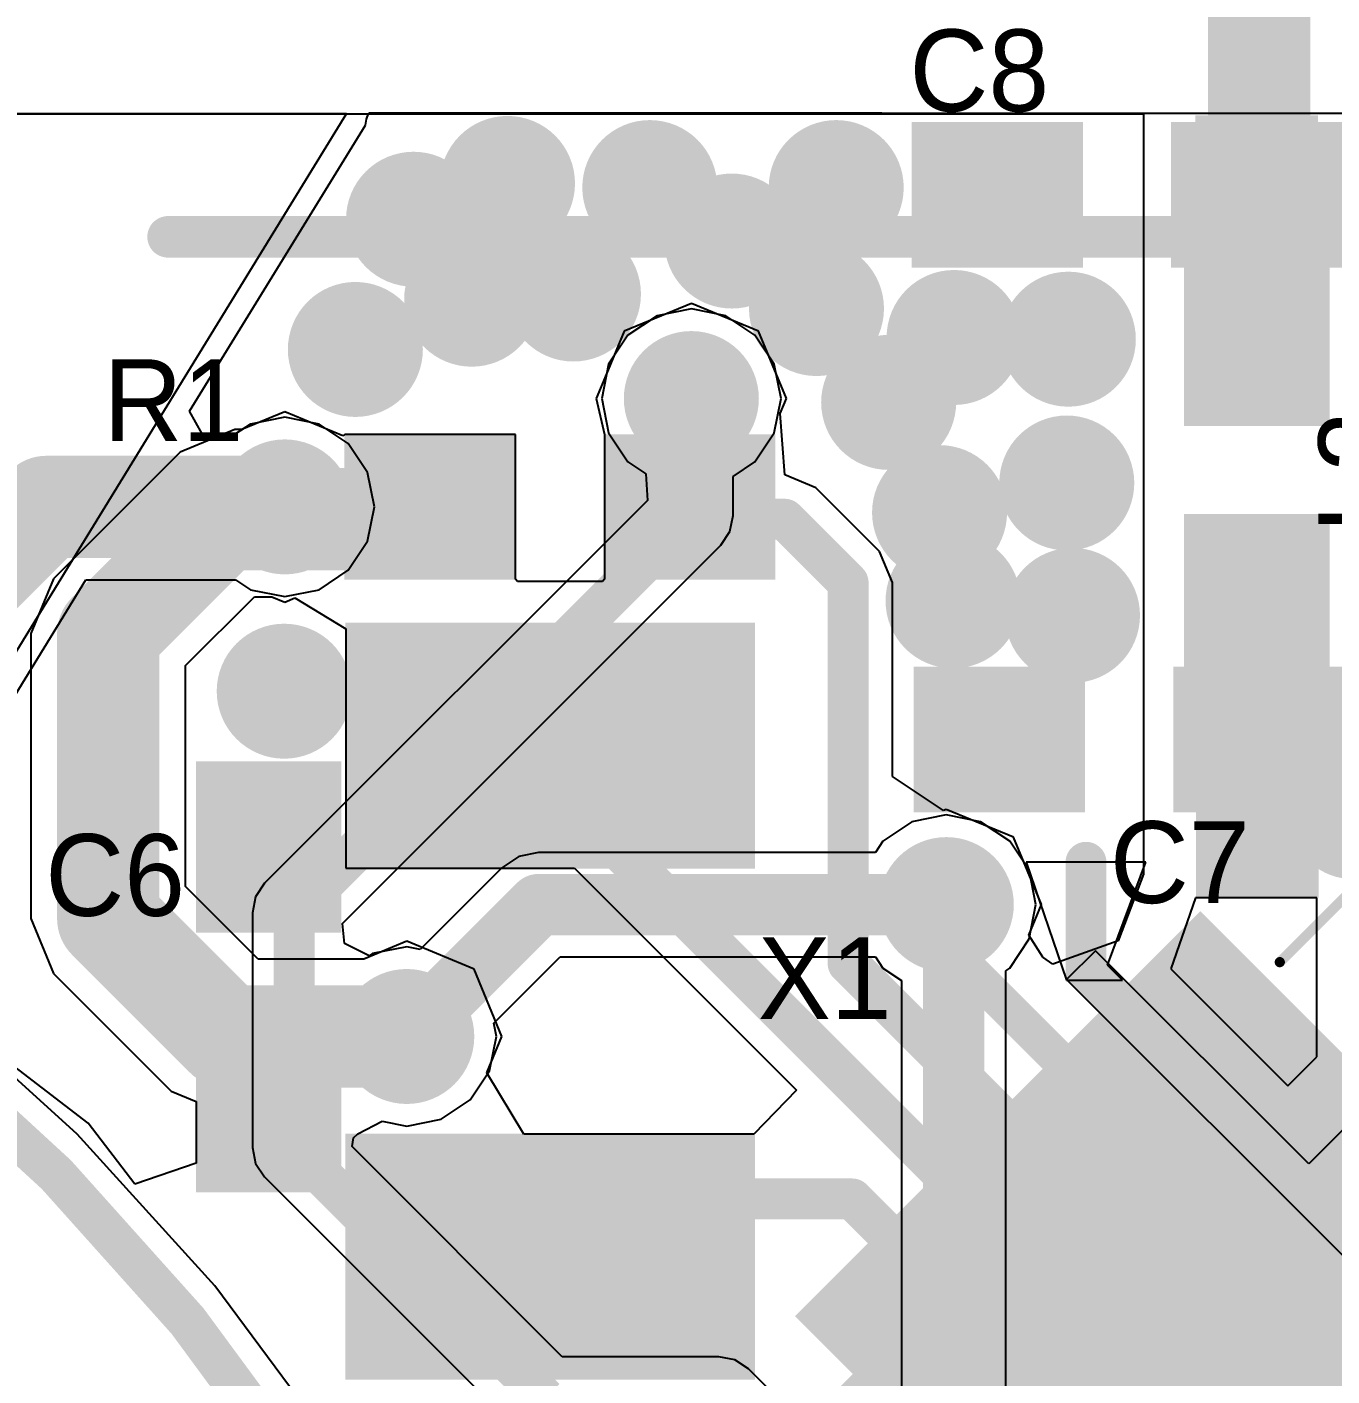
# Model space of a CAD drawing. Header units: millimetres. Extents: x 60.9 to 81, y 34.2 to 64.9.
# Drawn here: x 67.74 to 74.12, y 51.56 to 58.16 of the extents above; entities that cross this region are included whole.
import ezdxf

# ---------------------------------------------------------------- set-up
doc = ezdxf.new("R2010")
doc.units = ezdxf.units.MM
for name, color, linetype in [('BottomLayer', 5, 'Continuous'), ('BottomSolder', 6, 'Continuous'), ('KeepOutLayer', 6, 'Continuous'), ('Mechanical16', 56, 'Continuous'), ('MultiLayer', 9, 'Continuous'), ('TopLayer', 1, 'Continuous'), ('TopOverlay', 2, 'Continuous'), ('TopPaste', 8, 'Continuous'), ('TopSolder', 216, 'Continuous'), ('ViaHoleLayer', 16, 'Continuous')]:
    doc.layers.add(name, color=color, linetype=linetype)

# ---------------------------------------------------------------- blocks, each defined once
blk = doc.blocks.new('ANTEN_2_4_1_1')
at = {"layer": 'TopLayer'}
for points in [[(-1.9, 0), (-1.4, 0), (-1.9, 5.15), (-1.4, 5.15)], [(-1.5, 0.075), (-1.5, 0.325), (-1.8, 0.075), (-1.8, 0.325)]]:
    blk.add_solid(points, dxfattribs=at)
at = {"layer": 'TopPaste'}
blk.add_solid([(-1.5, 0.075), (-1.5, 0.325), (-1.8, 0.075), (-1.8, 0.325)], dxfattribs=at)
at = {"layer": 'TopSolder'}
blk.add_solid([(-1.3984, -0.0266), (-1.3984, 0.4266), (-1.9016, -0.0266), (-1.9016, 0.4266)], dxfattribs=at)
blk = doc.blocks.new('C_______CM7V_T1A_6')
at = {"layer": 'TopLayer'}
for points in [[(-1.75, -0.9002), (-0.75, -0.9002), (-1.75, 0.8998), (-0.75, 0.8998)], [(0.75, -0.9002), (1.75, -0.9002), (0.75, 0.8998), (1.75, 0.8998)]]:
    blk.add_solid(points, dxfattribs=at)
at = {"layer": 'TopPaste'}
for points in [[(-1.75, -0.9002), (-0.75, -0.9002), (-1.75, 0.8998), (-0.75, 0.8998)], [(0.75, -0.9002), (1.75, -0.9002), (0.75, 0.8998), (1.75, 0.8998)]]:
    blk.add_solid(points, dxfattribs=at)
at = {"layer": 'TopSolder'}
for points in [[(-1.8516, -1.0018), (-0.6484, -1.0018), (-1.8516, 1.0014), (-0.6484, 1.0014)], [(0.6484, -1.0018), (1.8516, -1.0018), (0.6484, 1.0014), (1.8516, 1.0014)]]:
    blk.add_solid(points, dxfattribs=at)
blk = doc.blocks.new('0402_7')
at = {"layer": 'TopLayer'}
for points in [[(-0.9525, -0.254), (-0.3175, -0.254), (-0.9525, 0.254), (-0.3175, 0.254)], [(0.3175, -0.254), (0.9525, -0.254), (0.3175, 0.254), (0.9525, 0.254)]]:
    blk.add_solid(points, dxfattribs=at)
at = {"layer": 'TopPaste'}
for points in [[(-0.9525, -0.254), (-0.3175, -0.254), (-0.9525, 0.254), (-0.3175, 0.254)], [(0.3175, -0.254), (0.9525, -0.254), (0.3175, 0.254), (0.9525, 0.254)]]:
    blk.add_solid(points, dxfattribs=at)
at = {"layer": 'TopSolder'}
for points in [[(-1.0541, -0.3556), (-0.2159, -0.3556), (-1.0541, 0.3556), (-0.2159, 0.3556)], [(0.2159, -0.3556), (1.0541, -0.3556), (0.2159, 0.3556), (1.0541, 0.3556)]]:
    blk.add_solid(points, dxfattribs=at)
blk = doc.blocks.new('0402_8')
at = {"layer": 'TopLayer'}
for points in [[(-0.9525, -0.254), (-0.3175, -0.254), (-0.9525, 0.254), (-0.3175, 0.254)], [(0.3175, -0.254), (0.9525, -0.254), (0.3175, 0.254), (0.9525, 0.254)]]:
    blk.add_solid(points, dxfattribs=at)
at = {"layer": 'TopPaste'}
for points in [[(-0.9525, -0.254), (-0.3175, -0.254), (-0.9525, 0.254), (-0.3175, 0.254)], [(0.3175, -0.254), (0.9525, -0.254), (0.3175, 0.254), (0.9525, 0.254)]]:
    blk.add_solid(points, dxfattribs=at)
at = {"layer": 'TopSolder'}
for points in [[(-1.0541, -0.3556), (-0.2159, -0.3556), (-1.0541, 0.3556), (-0.2159, 0.3556)], [(0.2159, -0.3556), (1.0541, -0.3556), (0.2159, 0.3556), (1.0541, 0.3556)]]:
    blk.add_solid(points, dxfattribs=at)
blk = doc.blocks.new('0402_11')
at = {"layer": 'TopLayer'}
for points in [[(-0.9525, -0.254), (-0.3175, -0.254), (-0.9525, 0.254), (-0.3175, 0.254)], [(0.3175, -0.254), (0.9525, -0.254), (0.3175, 0.254), (0.9525, 0.254)]]:
    blk.add_solid(points, dxfattribs=at)
at = {"layer": 'TopPaste'}
for points in [[(-0.9525, -0.254), (-0.3175, -0.254), (-0.9525, 0.254), (-0.3175, 0.254)], [(0.3175, -0.254), (0.9525, -0.254), (0.3175, 0.254), (0.9525, 0.254)]]:
    blk.add_solid(points, dxfattribs=at)
at = {"layer": 'TopSolder'}
for points in [[(-1.0541, -0.3556), (-0.2159, -0.3556), (-1.0541, 0.3556), (-0.2159, 0.3556)], [(0.2159, -0.3556), (1.0541, -0.3556), (0.2159, 0.3556), (1.0541, 0.3556)]]:
    blk.add_solid(points, dxfattribs=at)
blk = doc.blocks.new('EM9304V01_QFN28_4X4_17')
at = {"layer": 'TopLayer'}
for points in [[(-1.55, 1.1), (-1.55, 1.3), (-2.35, 1.1), (-2.35, 1.3)], [(-1.2, -1.2), (1.2, -1.2), (-1.2, 1.2), (1.2, 1.2)], [(-1.55, 0.7), (-1.55, 0.9), (-2.35, 0.7), (-2.35, 0.9)], [(-1.55, 0.3), (-1.55, 0.5), (-2.35, 0.3), (-2.35, 0.5)], [(-1.55, -0.1), (-1.55, 0.1), (-2.35, -0.1), (-2.35, 0.1)], [(-1.55, -0.5), (-1.55, -0.3), (-2.35, -0.5), (-2.35, -0.3)], [(-1.55, -0.9), (-1.55, -0.7), (-2.35, -0.9), (-2.35, -0.7)], [(-1.55, -1.3), (-1.55, -1.1), (-2.35, -1.3), (-2.35, -1.1)]]:
    blk.add_solid(points, dxfattribs=at)
at = {"layer": 'TopOverlay'}
for points, const_width in [([(-2.2, 2.25, 1), (-2.3, 2.25, 1)], 0.5), ([(-2.425, 2.25, 1), (-2.175, 2.25, 1)], 0.25), ([(-2.325, 2.25, 1), (-2.075, 2.25, 1)], 0.25), ([(-2.0125, 1.5001, 1), (-1.9875, 1.5001, 1)], 0.025)]:
    blk.add_lwpolyline(points, format="xyb", close=True, dxfattribs=dict(at, const_width=const_width))
at = {"layer": 'TopOverlay', "const_width": 0.05}
blk.add_lwpolyline([(-2, 1.5001), (-2, 2)], dxfattribs=at)
at = {"layer": 'TopPaste'}
for points in [[(-1.55, 1.1), (-1.55, 1.3), (-2.35, 1.1), (-2.35, 1.3)], [(-1.2, -1.2), (1.2, -1.2), (-1.2, 1.2), (1.2, 1.2)], [(-1.55, 0.7), (-1.55, 0.9), (-2.35, 0.7), (-2.35, 0.9)], [(-1.55, 0.3), (-1.55, 0.5), (-2.35, 0.3), (-2.35, 0.5)], [(-1.55, -0.1), (-1.55, 0.1), (-2.35, -0.1), (-2.35, 0.1)], [(-1.55, -0.5), (-1.55, -0.3), (-2.35, -0.5), (-2.35, -0.3)], [(-1.55, -0.9), (-1.55, -0.7), (-2.35, -0.9), (-2.35, -0.7)], [(-1.55, -1.3), (-1.55, -1.1), (-2.35, -1.3), (-2.35, -1.1)]]:
    blk.add_solid(points, dxfattribs=at)
at = {"layer": 'TopSolder'}
for points in [[(-1.4484, 0.9984), (-1.4484, 1.4016), (-2.4516, 0.9984), (-2.4516, 1.4016)], [(-1.45, -1.45), (1.45, -1.45), (-1.45, 1.45), (1.45, 1.45)], [(-1.3016, -1.3016), (1.3016, -1.3016), (-1.3016, 1.3016), (1.3016, 1.3016)], [(-1.4484, 0.5984), (-1.4484, 1.0016), (-2.4516, 0.5984), (-2.4516, 1.0016)], [(-1.4484, 0.1984), (-1.4484, 0.6016), (-2.4516, 0.1984), (-2.4516, 0.6016)], [(-1.4484, -0.2016), (-1.4484, 0.2016), (-2.4516, -0.2016), (-2.4516, 0.2016)], [(-1.4484, -0.6016), (-1.4484, -0.1984), (-2.4516, -0.6016), (-2.4516, -0.1984)], [(-1.4484, -1.0016), (-1.4484, -0.5984), (-2.4516, -1.0016), (-2.4516, -0.5984)], [(-1.4484, -1.4016), (-1.4484, -0.9984), (-2.4516, -1.4016), (-2.4516, -0.9984)]]:
    blk.add_solid(points, dxfattribs=at)
blk = doc.blocks.new('0402_22')
at = {"layer": 'TopLayer'}
for points in [[(-0.9525, -0.254), (-0.3175, -0.254), (-0.9525, 0.254), (-0.3175, 0.254)], [(0.3175, -0.254), (0.9525, -0.254), (0.3175, 0.254), (0.9525, 0.254)]]:
    blk.add_solid(points, dxfattribs=at)
at = {"layer": 'TopPaste'}
for points in [[(-0.9525, -0.254), (-0.3175, -0.254), (-0.9525, 0.254), (-0.3175, 0.254)], [(0.3175, -0.254), (0.9525, -0.254), (0.3175, 0.254), (0.9525, 0.254)]]:
    blk.add_solid(points, dxfattribs=at)
at = {"layer": 'TopSolder'}
for points in [[(-1.0541, -0.3556), (-0.2159, -0.3556), (-1.0541, 0.3556), (-0.2159, 0.3556)], [(0.2159, -0.3556), (1.0541, -0.3556), (0.2159, 0.3556), (1.0541, 0.3556)]]:
    blk.add_solid(points, dxfattribs=at)
blk = doc.blocks.new('0402_25')
at = {"layer": 'TopLayer'}
for points in [[(-0.9525, -0.254), (-0.3175, -0.254), (-0.9525, 0.254), (-0.3175, 0.254)], [(0.3175, -0.254), (0.9525, -0.254), (0.3175, 0.254), (0.9525, 0.254)]]:
    blk.add_solid(points, dxfattribs=at)
at = {"layer": 'TopPaste'}
for points in [[(-0.9525, -0.254), (-0.3175, -0.254), (-0.9525, 0.254), (-0.3175, 0.254)], [(0.3175, -0.254), (0.9525, -0.254), (0.3175, 0.254), (0.9525, 0.254)]]:
    blk.add_solid(points, dxfattribs=at)
at = {"layer": 'TopSolder'}
for points in [[(-1.0541, -0.3556), (-0.2159, -0.3556), (-1.0541, 0.3556), (-0.2159, 0.3556)], [(0.2159, -0.3556), (1.0541, -0.3556), (0.2159, 0.3556), (1.0541, 0.3556)]]:
    blk.add_solid(points, dxfattribs=at)

msp = doc.modelspace()

# ---------------------------------------------------------------- linework, layer by layer
at = {"layer": 'BottomLayer'}
for p, q in [((66.5123, 57.7377), (69.2987, 57.7377)), ((69.2987, 57.7377), (66.7688, 53.6191)), ((68.5308, 56.2807), (69.3909, 57.681)), ((69.3909, 57.681), (69.3956, 57.7103)), ((69.3956, 57.7103), (69.4069, 57.7377)), ((69.4069, 57.7377), (69.4091, 57.7409)), ((69.4091, 57.7409), (70.5052, 57.7409)), ((70.5052, 57.7409), (70.6652, 57.7409)), ((70.6652, 57.7409), (71.6685, 57.7406)), ((71.6685, 57.7406), (71.9175, 57.7406)), ((71.9175, 57.7406), (72.5017, 57.7384)), ((72.5017, 57.7384), (79.9396, 57.7384)), ((70.9853, 56.7815), (70.8174, 56.7481)), ((71.1532, 56.7481), (70.9853, 56.7815)), ((70.8174, 56.7481), (70.6751, 56.6531)), ((71.2955, 56.6531), (71.1532, 56.7481)), ((70.6751, 56.6531), (70.5801, 56.5108)), ((71.3905, 56.5108), (71.2955, 56.6531)), ((70.5801, 56.5108), (70.5467, 56.3429)), ((71.4239, 56.3429), (71.3905, 56.5108)), ((70.5467, 56.3429), (70.5801, 56.175)), ((71.3905, 56.175), (71.4239, 56.3429)), ((68.5928, 56.1699), (68.5308, 56.2807)), ((68.9965, 56.2516), (68.8286, 56.2183)), ((69.1643, 56.2183), (68.9965, 56.2516)), ((68.7562, 56.1699), (68.5928, 56.1699)), ((68.8286, 56.2183), (68.7562, 56.1699)), ((69.3066, 56.1232), (69.1643, 56.2183)), ((70.5801, 56.175), (70.6751, 56.0327)), ((71.2955, 56.0327), (71.3905, 56.175)), ((69.4017, 55.9809), (69.3066, 56.1232)), ((70.6751, 56.0327), (70.7627, 55.9742)), ((71.1892, 55.9618), (71.2955, 56.0327)), ((69.4351, 55.813), (69.4017, 55.9809)), ((70.7627, 55.9742), (70.7707, 55.8443)), ((71.1892, 55.7705), (71.1892, 55.9618)), ((70.7707, 55.8443), (68.898, 53.9716)), ((69.4017, 55.6452), (69.4351, 55.813)), ((71.1737, 55.6925), (71.1892, 55.7705)), ((69.3066, 55.5029), (69.4017, 55.6452)), ((71.1295, 55.6263), (71.1737, 55.6925)), ((69.2782, 53.7751), (71.1295, 55.6263)), ((71.1295, 55.6263), (71.1295, 55.6263)), ((69.1643, 55.4078), (69.3066, 55.5029)), ((66.9183, 53.6556), (68.0243, 55.4562)), ((68.0243, 55.4562), (68.7562, 55.4562)), ((68.7562, 55.4562), (68.8286, 55.4078)), ((68.8286, 55.4078), (68.9965, 55.3744)), ((68.9965, 55.3744), (69.1643, 55.4078)), ((72.0646, 54.2726), (71.9223, 54.1775)), ((72.2324, 54.306), (72.0646, 54.2726)), ((72.4003, 54.2726), (72.2324, 54.306)), ((72.5426, 54.1775), (72.4003, 54.2726)), ((70.2385, 54.1223), (70.141, 54.1029)), ((71.8853, 54.1223), (70.2385, 54.1223)), ((71.9223, 54.1775), (71.8853, 54.1223)), ((72.6377, 54.0352), (72.5426, 54.1775)), ((70.141, 54.1029), (70.0583, 54.0476)), ((70.0583, 54.0476), (69.6586, 53.6479)), ((72.6711, 53.8674), (72.6377, 54.0352)), ((68.898, 53.9716), (68.8538, 53.9054)), ((68.8538, 53.9054), (68.8383, 53.8274)), ((72.6377, 53.6995), (72.6711, 53.8674)), ((68.8383, 53.8274), (68.8383, 52.6792)), ((69.2885, 53.6771), (69.2782, 53.7751)), ((69.4099, 53.617), (69.2885, 53.6771)), ((69.5934, 53.6608), (69.4255, 53.6275)), ((69.6586, 53.6479), (69.5934, 53.6608)), ((72.5426, 53.5572), (72.6377, 53.6995)), ((69.4255, 53.6275), (69.4099, 53.617)), ((70.019, 53.2874), (70.3441, 53.6125)), ((70.3441, 53.6125), (71.8853, 53.6125)), ((71.8853, 53.6125), (71.9223, 53.5572)), ((71.9223, 53.5572), (72.013, 53.4966)), ((72.5228, 53.544), (72.5426, 53.5572)), ((72.5228, 50.991), (72.5228, 53.544)), ((72.013, 53.4966), (72.013, 51.0267)), ((67.9817, 52.7447), (67.2391, 53.4177)), ((70.032, 53.2222), (70.019, 53.2874)), ((69.9986, 53.0544), (70.032, 53.2222)), ((69.9035, 52.9121), (69.9986, 53.0544)), ((69.7612, 52.817), (69.9035, 52.9121)), ((69.3537, 52.7464), (69.4735, 52.8074)), ((69.4735, 52.8074), (69.5934, 52.7836)), ((69.5934, 52.7836), (69.7612, 52.817)), ((68.6547, 52.0021), (67.9817, 52.7447)), ((69.333, 52.726), (69.3537, 52.7464)), ((68.8383, 52.6792), (68.8538, 52.6012)), ((69.3266, 52.6832), (69.333, 52.726)), ((70.354, 51.6558), (69.3266, 52.6832)), ((68.8538, 52.6012), (68.898, 52.535)), ((68.898, 52.535), (70.1254, 51.3076)), ((69.2517, 51.1972), (68.6547, 52.0021)), ((71.1199, 51.6558), (70.354, 51.6558)), ((71.1979, 51.6402), (71.1199, 51.6558)), ((71.2641, 51.596), (71.1979, 51.6402)), ((71.886, 50.9741), (71.2641, 51.596))]:
    msp.add_line(p, q, dxfattribs=at)
for points, const_width in [([(69.921, 57.3954, 1), (70.2512, 57.3954, 1)], 0.3302), ([(70.617, 57.3751, 1), (70.9472, 57.3751, 1)], 0.3302), ([(71.5288, 57.3751, 1), (71.859, 57.3751, 1)], 0.3302), ([(69.4613, 57.2202, 1), (69.7915, 57.2202, 1)], 0.3302), ([(71.0183, 57.1135, 1), (71.3485, 57.1135, 1)], 0.3302), ([(69.7458, 56.829, 1), (70.076, 56.829, 1)], 0.3302), ([(70.2436, 56.8544, 1), (70.5738, 56.8544, 1)], 0.3302), ([(71.4323, 56.7833, 1), (71.7625, 56.7833, 1)], 0.3302), ([(72.1054, 56.6417, 1), (72.4356, 56.6417, 1)], 0.3302), ([(72.6642, 56.6334, 1), (72.9944, 56.6334, 1)], 0.3302), ([(69.1768, 56.5832, 1), (69.507, 56.5832, 1)], 0.3302), ([(70.8202, 56.3429, 1), (71.1504, 56.3429, 1)], 0.3302), ([(71.7853, 56.3242, 1), (72.1155, 56.3242, 1)], 0.3302), ([(70.9353, 56.3429, 1), (71.0353, 56.3429, 1)], 0.1), ([(72.6566, 55.9299, 1), (72.9868, 55.9299, 1)], 0.3302), ([(68.8314, 55.813, 1), (69.1616, 55.813, 1)], 0.3302), ([(72.0343, 55.7851, 1), (72.3645, 55.7851, 1)], 0.3302), ([(67.7056, 55.813, 1), (67.9556, 55.813, 1)], 0.25), ([(67.7056, 55.813, 1), (67.9556, 55.813, 1)], 0.25), ([(68.8715, 55.813, 1), (69.1215, 55.813, 1)], 0.25), ([(70.9353, 55.7705, 1), (71.0353, 55.7705, 1)], 0.1), ([(70.9353, 55.7705, 1), (71.0353, 55.7705, 1)], 0.1), ([(72.1003, 55.3533, 1), (72.4305, 55.3533, 1)], 0.3302), ([(72.6845, 55.2822, 1), (73.0147, 55.2822, 1)], 0.3302), ([(68.8288, 54.9113, 1), (69.159, 54.9113, 1)], 0.3302), ([(72.0673, 53.8674, 1), (72.3975, 53.8674, 1)], 0.3302), ([(70.1635, 53.8674, 1), (70.3135, 53.8674, 1)], 0.15), ([(70.1635, 53.8674, 1), (70.3135, 53.8674, 1)], 0.15), ([(72.1574, 53.8674, 1), (72.3074, 53.8674, 1)], 0.15), ([(72.1574, 53.8674, 1), (72.3074, 53.8674, 1)], 0.15), ([(68.9922, 53.8274, 1), (69.0922, 53.8274, 1)], 0.1), ([(68.9922, 53.8274, 1), (69.0922, 53.8274, 1)], 0.1), ([(72.1574, 53.7887, 1), (72.3074, 53.7887, 1)], 0.15), ([(72.1574, 53.7887, 1), (72.3074, 53.7887, 1)], 0.15), ([(72.1929, 53.7532, 1), (72.3429, 53.7532, 1)], 0.15), ([(72.1929, 53.7532, 1), (72.3429, 53.7532, 1)], 0.15), ([(69.4283, 53.2222, 1), (69.7585, 53.2222, 1)], 0.3302), ([(69.5184, 53.2222, 1), (69.6684, 53.2222, 1)], 0.15), ([(68.9922, 52.6792, 1), (69.0922, 52.6792, 1)], 0.1), ([(68.9922, 52.6792, 1), (69.0922, 52.6792, 1)], 0.1), ([(73.683, 51.9271, 1), (73.933, 51.9271, 1)], 0.25)]:
    msp.add_lwpolyline(points, format="xyb", close=True, dxfattribs=dict(at, const_width=const_width))
for points, const_width in [([(70.9853, 55.7705), (70.9853, 56.3429)], 0.2), ([(67.4674, 55.4498), (67.8306, 55.813)], 0.5), ([(67.8306, 55.813), (68.9965, 55.813)], 0.5), ([(69.0422, 53.8274), (70.9853, 55.7705)], 0.2), ([(69.5934, 53.2222), (70.2385, 53.8674)], 0.3), ([(70.2385, 53.8674), (72.2324, 53.8674)], 0.3), ([(72.2324, 53.7887), (72.2324, 53.8674)], 0.3), ([(69.0422, 52.6792), (69.0422, 53.8274)], 0.2), ([(72.2324, 53.7887), (72.2679, 53.7532)], 0.3), ([(72.2679, 50.8855), (72.2679, 53.7532)], 0.3), ([(69.0422, 52.6792), (70.2696, 51.4518)], 0.2)]:
    msp.add_lwpolyline(points, dxfattribs=dict(at, const_width=const_width))
at = {"layer": 'BottomSolder'}
for p, q in [((66.5123, 57.7377), (69.2987, 57.7377)), ((69.2987, 57.7377), (66.7688, 53.6191))]:
    msp.add_line(p, q, dxfattribs=at)
at = {"layer": 'KeepOutLayer', "const_width": 0.2}
msp.add_lwpolyline([(60.9878, 55.5209, -0.685793), (67.3117, 37.9683)], format="xyb", dxfattribs=at)
at = {"layer": 'Mechanical16', "const_width": 0.2032}
msp.add_lwpolyline([(68.4258, 57.1341), (77.8238, 57.1341)], dxfattribs=at)
at = {"layer": 'Mechanical16', "const_width": 0.1016}
msp.add_lwpolyline([(68.375, 57.1341, 1), (68.4766, 57.1341, 1)], format="xyb", close=True, dxfattribs=at)
at = {"layer": 'MultiLayer'}
for points, const_width in [([(69.921, 57.3954, 1), (70.2512, 57.3954, 1)], 0.3302), ([(70.617, 57.3751, 1), (70.9472, 57.3751, 1)], 0.3302), ([(71.5288, 57.3751, 1), (71.859, 57.3751, 1)], 0.3302), ([(69.4613, 57.2202, 1), (69.7915, 57.2202, 1)], 0.3302), ([(71.0183, 57.1135, 1), (71.3485, 57.1135, 1)], 0.3302), ([(69.7458, 56.829, 1), (70.076, 56.829, 1)], 0.3302), ([(70.2436, 56.8544, 1), (70.5738, 56.8544, 1)], 0.3302), ([(71.4323, 56.7833, 1), (71.7625, 56.7833, 1)], 0.3302), ([(72.1054, 56.6417, 1), (72.4356, 56.6417, 1)], 0.3302), ([(72.6642, 56.6334, 1), (72.9944, 56.6334, 1)], 0.3302), ([(69.1768, 56.5832, 1), (69.507, 56.5832, 1)], 0.3302), ([(70.8202, 56.3429, 1), (71.1504, 56.3429, 1)], 0.3302), ([(71.7853, 56.3242, 1), (72.1155, 56.3242, 1)], 0.3302), ([(72.6566, 55.9299, 1), (72.9868, 55.9299, 1)], 0.3302), ([(68.8314, 55.813, 1), (69.1616, 55.813, 1)], 0.3302), ([(72.0343, 55.7851, 1), (72.3645, 55.7851, 1)], 0.3302), ([(72.1003, 55.3533, 1), (72.4305, 55.3533, 1)], 0.3302), ([(72.6845, 55.2822, 1), (73.0147, 55.2822, 1)], 0.3302), ([(68.8288, 54.9113, 1), (69.159, 54.9113, 1)], 0.3302), ([(72.0673, 53.8674, 1), (72.3975, 53.8674, 1)], 0.3302), ([(69.4283, 53.2222, 1), (69.7585, 53.2222, 1)], 0.3302), ([(73.683, 51.9271, 1), (73.933, 51.9271, 1)], 0.25)]:
    msp.add_lwpolyline(points, format="xyb", close=True, dxfattribs=dict(at, const_width=const_width))
at = {"layer": 'TopLayer'}
for p, q in [((63.1195, 57.7358), (73.1976, 57.7358)), ((73.1976, 57.7358), (73.1976, 57.3421)), ((73.1976, 57.3421), (73.1976, 56.2753)), ((70.9853, 56.8085), (70.656, 56.6722)), ((71.3146, 56.6722), (70.9853, 56.8085)), ((70.656, 56.6722), (70.5695, 56.4632)), ((71.4509, 56.3429), (71.3146, 56.6722)), ((70.5695, 56.4632), (70.5197, 56.3429)), ((70.5197, 56.3429), (70.5602, 56.167)), ((71.4204, 56.2691), (71.4509, 56.3429)), ((68.9965, 56.2787), (68.7869, 56.1919)), ((69.2809, 56.1608), (68.9965, 56.2787)), ((71.4419, 55.9691), (71.4204, 56.2691)), ((73.1976, 56.2753), (73.1976, 55.1729)), ((68.7526, 56.1919), (68.4847, 56.0809)), ((68.7869, 56.1919), (68.7526, 56.1919)), ((68.7526, 56.1919), (68.7526, 56.1919)), ((69.2902, 56.167), (69.2809, 56.1608)), ((70.1252, 56.167), (69.2902, 56.167)), ((69.2902, 56.167), (69.2902, 56.167)), ((70.1252, 55.5449), (70.1252, 56.167)), ((70.5602, 56.167), (70.5602, 56.167)), ((70.5602, 56.167), (70.5602, 55.459)), ((68.4847, 56.0809), (68.4244, 56.0205)), ((68.4847, 56.0809), (68.4847, 56.0809)), ((68.4244, 56.0205), (67.865, 55.4611)), ((71.595, 55.9057), (71.4419, 55.9691)), ((71.9053, 55.5954), (71.595, 55.9057)), ((71.9687, 55.4423), (71.9053, 55.5954)), ((70.1252, 55.459), (70.1252, 55.5449)), ((67.865, 55.4611), (67.754, 55.1933)), ((70.1353, 55.4486), (70.1252, 55.459)), ((70.5501, 55.4486), (70.1353, 55.4486)), ((70.5602, 55.459), (70.5501, 55.4486)), ((71.9687, 54.4938), (71.9687, 55.4423)), ((68.5117, 55.0363), (68.8492, 55.3738)), ((68.8492, 55.3738), (68.9326, 55.3738)), ((68.9326, 55.3738), (68.9965, 55.3474)), ((68.9965, 55.3474), (69.0454, 55.3676)), ((69.0454, 55.3676), (69.2946, 55.2161)), ((67.754, 55.1933), (67.754, 55.1933)), ((67.754, 55.1933), (67.754, 53.7988)), ((69.2946, 55.2161), (69.2946, 55.0738)), ((73.1976, 55.1729), (73.1976, 54.0158)), ((69.2946, 55.0738), (69.2946, 54.0449)), ((68.5117, 53.9557), (68.5117, 55.0363)), ((72.2182, 54.3271), (71.9687, 54.4938)), ((68.0352, 52.7982), (65.9045, 54.4332)), ((72.2324, 54.333), (72.2182, 54.3271)), ((72.5617, 54.1966), (72.2324, 54.333)), ((72.6981, 53.8674), (72.5617, 54.1966)), ((73.208, 54.0744), (72.6234, 54.0744)), ((72.6234, 54.0744), (72.8211, 53.4978)), ((73.0204, 53.5708), (73.208, 54.0744)), ((69.2946, 54.0449), (70.4145, 54.0449)), ((70.4145, 54.0449), (71.4992, 52.9602)), ((73.1976, 54.0158), (73.0734, 53.6895)), ((68.8664, 53.6011), (68.5117, 53.9557)), ((72.6359, 53.7173), (72.6981, 53.8674)), ((73.4511, 53.8997), (73.3305, 53.5532)), ((74.0447, 53.8997), (73.4511, 53.8997)), ((74.0447, 53.6845), (74.0447, 53.8997)), ((67.754, 53.7988), (67.754, 53.7988)), ((67.754, 53.7988), (67.865, 53.5309)), ((69.5934, 53.6879), (69.3838, 53.6011)), ((69.9226, 53.5515), (69.5934, 53.6879)), ((72.7049, 53.6102), (72.6359, 53.7173)), ((73.0734, 53.6895), (72.7531, 53.5763)), ((74.0447, 53.306), (74.0447, 53.6845)), ((68.9253, 53.6011), (68.8664, 53.6011)), ((68.9254, 53.6011), (68.9253, 53.6011)), ((68.9253, 53.6011), (68.9253, 53.6011)), ((69.3838, 53.6011), (68.9254, 53.6011)), ((72.7531, 53.5763), (72.7049, 53.6102)), ((72.9624, 53.6418), (72.8211, 53.5005)), ((74.0053, 52.5989), (72.9624, 53.6418)), ((67.865, 53.5309), (68.4416, 52.9543)), ((70.059, 53.2222), (69.9226, 53.5515)), ((73.0935, 53.4978), (73.0204, 53.5708)), ((73.3305, 53.5532), (73.9032, 52.9804)), ((72.8211, 53.5005), (74.2168, 52.1047)), ((72.8211, 53.4978), (72.9884, 53.4978)), ((72.9884, 53.4978), (73.0935, 53.4978)), ((74.0447, 53.1219), (74.0447, 53.306)), ((69.9856, 53.0449), (70.059, 53.2222)), ((73.9032, 52.9804), (74.0447, 53.1219)), ((70.1666, 52.7449), (69.9856, 53.0449)), ((68.4416, 52.9543), (68.4416, 52.9543)), ((68.4416, 52.9543), (68.5637, 52.9037)), ((71.4992, 52.9602), (71.2902, 52.7449)), ((68.5637, 52.9037), (68.5637, 52.6023)), ((68.2637, 52.5005), (68.0352, 52.7982)), ((74.2146, 52.8083), (74.0053, 52.5989)), ((71.2902, 52.7449), (70.1666, 52.7449)), ((68.5637, 52.6023), (68.2637, 52.5005))]:
    msp.add_line(p, q, dxfattribs=at)
for points, const_width in [([(69.921, 57.3954, 1), (70.2512, 57.3954, 1)], 0.3302), ([(70.617, 57.3751, 1), (70.9472, 57.3751, 1)], 0.3302), ([(71.5288, 57.3751, 1), (71.859, 57.3751, 1)], 0.3302), ([(69.4613, 57.2202, 1), (69.7915, 57.2202, 1)], 0.3302), ([(71.0183, 57.1135, 1), (71.3485, 57.1135, 1)], 0.3302), ([(69.7458, 56.829, 1), (70.076, 56.829, 1)], 0.3302), ([(70.2436, 56.8544, 1), (70.5738, 56.8544, 1)], 0.3302), ([(71.4323, 56.7833, 1), (71.7625, 56.7833, 1)], 0.3302), ([(72.1054, 56.6417, 1), (72.4356, 56.6417, 1)], 0.3302), ([(72.6642, 56.6334, 1), (72.9944, 56.6334, 1)], 0.3302), ([(69.1768, 56.5832, 1), (69.507, 56.5832, 1)], 0.3302), ([(70.8202, 56.3429, 1), (71.1504, 56.3429, 1)], 0.3302), ([(71.7853, 56.3242, 1), (72.1155, 56.3242, 1)], 0.3302), ([(70.9277, 56.3353, 1), (71.0277, 56.3353, 1)], 0.1), ([(70.9277, 56.3353, 1), (71.0277, 56.3353, 1)], 0.1), ([(70.9353, 56.3429, 1), (71.0353, 56.3429, 1)], 0.1), ([(72.6566, 55.9299, 1), (72.9868, 55.9299, 1)], 0.3302), ([(68.8314, 55.813, 1), (69.1616, 55.813, 1)], 0.3302), ([(72.0343, 55.7851, 1), (72.3645, 55.7851, 1)], 0.3302), ([(68.6276, 55.813, 1), (68.8776, 55.813, 1)], 0.25), ([(68.6276, 55.813, 1), (68.8776, 55.813, 1)], 0.25), ([(68.8715, 55.813, 1), (69.1215, 55.813, 1)], 0.25), ([(68.5673, 55.7527, 1), (68.8173, 55.7527, 1)], 0.25), ([(68.5673, 55.7527, 1), (68.8173, 55.7527, 1)], 0.25), ([(68.5673, 55.7527, 1), (68.8173, 55.7527, 1)], 0.25), ([(69.6055, 55.7527, 1), (69.8555, 55.7527, 1)], 0.25), ([(70.9277, 55.813, 1), (71.0277, 55.813, 1)], 0.1), ([(70.9505, 55.813, 1), (71.0505, 55.813, 1)], 0.1), ([(70.9505, 55.7527, 1), (71.0505, 55.7527, 1)], 0.1), ([(70.9505, 55.7527, 1), (71.0505, 55.7527, 1)], 0.1), ([(71.3919, 55.7527, 1), (71.4919, 55.7527, 1)], 0.1), ([(71.3919, 55.7527, 1), (71.4919, 55.7527, 1)], 0.1), ([(72.1003, 55.3533, 1), (72.4305, 55.3533, 1)], 0.3302), ([(72.6845, 55.2822, 1), (73.0147, 55.2822, 1)], 0.3302), ([(71.7022, 55.4423, 1), (71.8022, 55.4423, 1)], 0.1), ([(71.7022, 55.4423, 1), (71.8022, 55.4423, 1)], 0.1), ([(68.0079, 55.1933, 1), (68.2579, 55.1933, 1)], 0.25), ([(68.0079, 55.1933, 1), (68.2579, 55.1933, 1)], 0.25), ([(68.8288, 54.9113, 1), (69.159, 54.9113, 1)], 0.3302), ([(69.8999, 54.8281, 1), (69.9999, 54.8281, 1)], 0.1), ([(69.9609, 54.8281, 1), (70.0609, 54.8281, 1)], 0.1), ([(69.9609, 54.8281, 1), (70.0609, 54.8281, 1)], 0.1), ([(70.2498, 54.8281, 1), (70.3498, 54.8281, 1)], 0.1), ([(70.4734, 54.6045, 1), (70.5734, 54.6045, 1)], 0.1), ([(70.4734, 54.2422, 1), (70.5734, 54.2422, 1)], 0.1), ([(70.4734, 54.2422, 1), (70.5734, 54.2422, 1)], 0.1), ([(72.0673, 53.8674, 1), (72.3975, 53.8674, 1)], 0.3302), ([(72.8657, 54.0744, 1), (72.9657, 54.0744, 1)], 0.1), ([(68.0079, 53.7988, 1), (68.2579, 53.7988, 1)], 0.25), ([(68.0079, 53.7988, 1), (68.2579, 53.7988, 1)], 0.25), ([(72.188, 53.8674, 1), (72.2769, 53.8674, 1)], 0.0889), ([(72.188, 53.6611, 1), (72.2769, 53.6611, 1)], 0.0889), ([(72.188, 53.6611, 1), (72.2769, 53.6611, 1)], 0.0889), ([(71.7022, 53.579, 1), (71.8022, 53.579, 1)], 0.1), ([(71.7022, 53.579, 1), (71.8022, 53.579, 1)], 0.1), ([(72.8657, 53.5436, 1), (72.9657, 53.5436, 1)], 0.1), ([(72.8657, 53.5436, 1), (72.9657, 53.5436, 1)], 0.1), ([(69.4283, 53.2222, 1), (69.7585, 53.2222, 1)], 0.3302), ([(68.5845, 53.2222, 1), (68.8344, 53.2222, 1)], 0.25), ([(68.5845, 53.2222, 1), (68.8344, 53.2222, 1)], 0.25), ([(68.8004, 53.2222, 1), (69.0503, 53.2222, 1)], 0.25), ([(68.8004, 53.2222, 1), (69.0503, 53.2222, 1)], 0.25), ([(68.8004, 53.2222, 1), (69.0503, 53.2222, 1)], 0.25), ([(69.4684, 53.2222, 1), (69.7184, 53.2222, 1)], 0.25), ([(68.8791, 53.1435, 1), (69.1291, 53.1435, 1)], 0.25), ([(71.681, 53.0345, 1), (71.781, 53.0345, 1)], 0.1), ([(71.681, 53.0345, 1), (71.781, 53.0345, 1)], 0.1), ([(73.3538, 53.0555, 1), (73.4538, 53.0555, 1)], 0.1), ([(73.0765, 52.7726, 1), (73.1654, 52.7726, 1)], 0.0889), ([(72.7881, 52.4931, 1), (72.8881, 52.4931, 1)], 0.1), ([(70.2027, 52.4276, 1), (70.3027, 52.4276, 1)], 0.1), ([(70.2027, 52.4276, 1), (70.3027, 52.4276, 1)], 0.1), ([(71.7222, 52.4276, 1), (71.8222, 52.4276, 1)], 0.1), ([(71.7222, 52.4276, 1), (71.8222, 52.4276, 1)], 0.1), ([(69.9609, 52.1858, 1), (70.0609, 52.1858, 1)], 0.1), ([(72.5053, 52.2103, 1), (72.6053, 52.2103, 1)], 0.1), ([(73.683, 51.9271, 1), (73.933, 51.9271, 1)], 0.25), ([(73.7344, 51.9271, 1), (73.9376, 51.9271, 1)], 0.2032), ([(72.2224, 51.9274, 1), (72.3224, 51.9274, 1)], 0.1), ([(71.9396, 51.6446, 1), (72.0396, 51.6446, 1)], 0.1)]:
    msp.add_lwpolyline(points, format="xyb", close=True, dxfattribs=dict(at, const_width=const_width))
for points, const_width in [([(70.9777, 56.3353), (70.9853, 56.3429)], 0.2), ([(70.9777, 55.813), (70.9777, 56.3353)], 0.2), ([(68.6923, 55.7527), (68.7526, 55.813)], 0.5), ([(68.7526, 55.813), (68.9965, 55.813)], 0.5), ([(68.1329, 55.1933), (68.6923, 55.7527)], 0.5), ([(68.6923, 55.7527), (69.7305, 55.7527)], 0.5), ([(71.0005, 55.7527), (71.0005, 55.813)], 0.2), ([(71.0005, 55.7527), (71.4419, 55.7527)], 0.2), ([(71.4419, 55.7527), (71.7522, 55.4423)], 0.2), ([(71.7522, 53.579), (71.7522, 55.4423)], 0.2), ([(68.1329, 53.7988), (68.1329, 55.1933)], 0.5), ([(69.9499, 54.8281), (70.0109, 54.8281)], 0.2), ([(70.0109, 54.8281), (70.2998, 54.8281)], 0.2), ([(70.5234, 54.2422), (70.5234, 54.6045)], 0.2), ([(70.5234, 54.2422), (71.731, 53.0345)], 0.2), ([(72.9157, 53.5436), (72.9157, 54.0744)], 0.2), ([(68.1329, 53.7988), (68.7094, 53.2222)], 0.5), ([(72.2324, 53.6611), (72.2324, 53.8674)], 0.1778), ([(72.2324, 53.6611), (73.121, 52.7726)], 0.1778), ([(71.7522, 53.579), (72.8381, 52.4931)], 0.2), ([(72.9157, 53.5436), (73.4038, 53.0555)], 0.2), ([(68.7094, 53.2222), (68.9253, 53.2222)], 0.5), ([(68.9253, 53.2222), (69.0041, 53.1435)], 0.5), ([(68.9253, 53.2222), (69.5934, 53.2222)], 0.5), ([(71.731, 53.0345), (72.5553, 52.2103)], 0.2), ([(70.0109, 52.1858), (70.2527, 52.4276)], 0.2), ([(70.2527, 52.4276), (71.7722, 52.4276)], 0.2), ([(71.7722, 52.4276), (72.2724, 51.9274)], 0.2), ([(73.836, 51.9271), (74.4292, 51.6107)], 0.4064), ([(71.1771, 50.8321), (71.9896, 51.6446)], 0.2)]:
    msp.add_lwpolyline(points, dxfattribs=dict(at, const_width=const_width))
for points in [[(73.4509, 56.2829), (74.0511, 56.2829), (73.4509, 57.7282), (74.0511, 57.7282)], [(73.4535, 53.902), (74.0536, 53.902), (73.4535, 55.6733), (74.0536, 55.6733)]]:
    msp.add_solid(points, dxfattribs=at)
at = {"layer": 'ViaHoleLayer', "const_width": 0.127}
for points in [[(70.0226, 57.3954, 1), (70.1496, 57.3954, 1)], [(70.7186, 57.3751, 1), (70.8456, 57.3751, 1)], [(71.6304, 57.3751, 1), (71.7574, 57.3751, 1)], [(69.5629, 57.2202, 1), (69.6899, 57.2202, 1)], [(71.1199, 57.1135, 1), (71.2469, 57.1135, 1)], [(69.8474, 56.829, 1), (69.9744, 56.829, 1)], [(70.3452, 56.8544, 1), (70.4722, 56.8544, 1)], [(71.5339, 56.7833, 1), (71.6609, 56.7833, 1)], [(72.207, 56.6417, 1), (72.334, 56.6417, 1)], [(72.7658, 56.6334, 1), (72.8928, 56.6334, 1)], [(69.2784, 56.5832, 1), (69.4054, 56.5832, 1)], [(70.9218, 56.3429, 1), (71.0488, 56.3429, 1)], [(71.8869, 56.3242, 1), (72.0139, 56.3242, 1)], [(72.7582, 55.9299, 1), (72.8852, 55.9299, 1)], [(68.933, 55.813, 1), (69.06, 55.813, 1)], [(72.1359, 55.7851, 1), (72.2629, 55.7851, 1)], [(72.2019, 55.3533, 1), (72.3289, 55.3533, 1)], [(72.7861, 55.2822, 1), (72.9131, 55.2822, 1)], [(68.9304, 54.9113, 1), (69.0574, 54.9113, 1)], [(72.1689, 53.8674, 1), (72.2959, 53.8674, 1)], [(69.5299, 53.2222, 1), (69.6569, 53.2222, 1)], [(73.7445, 51.9271, 1), (73.8715, 51.9271, 1)]]:
    msp.add_lwpolyline(points, format="xyb", close=True, dxfattribs=at)

# ---------------------------------------------------------------- block references
for name, p, rotation in [('ANTEN_2_4_1_1', (75.4125, 57.2329), 360), ('0402_25', (73.1163, 57.3396), 180), ('0402_8', (73.7513, 55.9934), 90), ('0402_22', (70.3427, 55.813), 360), ('C_______CM7V_T1A_6', (70.2944, 53.3949), 90), ('0402_7', (73.1265, 54.6751), 180), ('EM9304V01_QFN28_4X4_17', (74.217, 51.1109), 315), ('0402_11', (68.9177, 53.5143), 90)]:
    msp.add_blockref(name, p, dxfattribs=dict(rotation=rotation))

# ---------------------------------------------------------------- texts
at = {"layer": 'TopOverlay'}
for s, p in [('C8', (72.0521, 57.7485)), ('R1', (68.1101, 56.135)), ('C7', (73.0325, 53.875)), ('C6', (67.825, 53.8123)), ('X1', (71.3105, 53.308))]:
    msp.add_text(s, height=0.4, dxfattribs=at).set_placement(p)
msp.add_text('L2', height=0.4, rotation=90, dxfattribs=at).set_placement((74.4524, 55.686))

doc.saveas('drawing.dxf')
